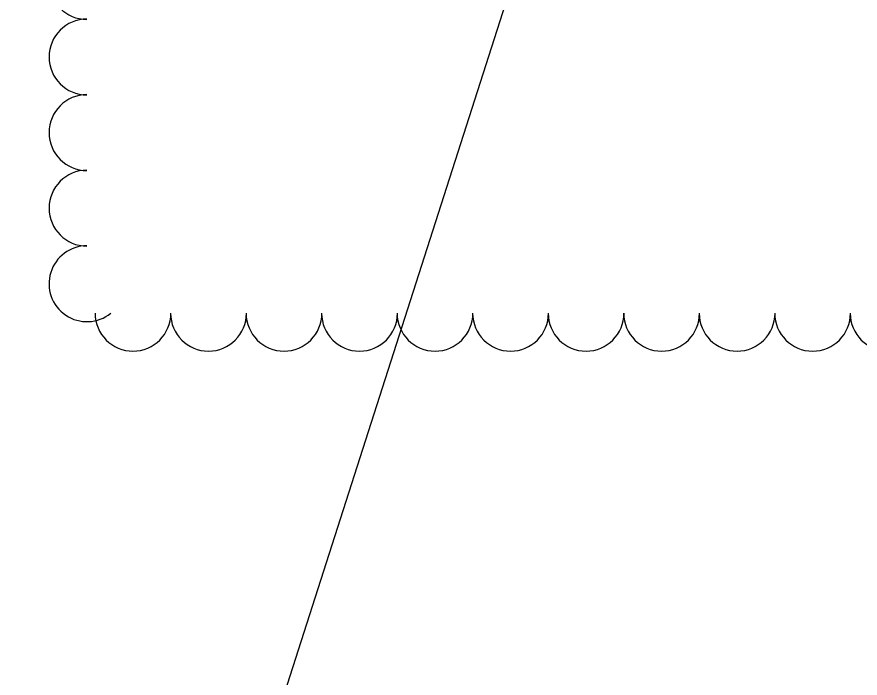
# Model space of a CAD drawing. Header units: millimetres. Extents: x -37020 to 35906, y -101 to 52234.
# Drawn here: x -171.53 to -149.29, y 293.74 to 311.16 of the extents above; entities that cross this region are included whole.
import ezdxf

# ---------------------------------------------------------------- set-up
doc = ezdxf.new("R2010")
doc.units = ezdxf.units.MM
doc.layers.add('CATENARIA APAGAR', color=240, linetype='Continuous')
doc.layers.add('R11', color=240, linetype='Continuous')

# ---------------------------------------------------------------- blocks, each defined once
blk = doc.blocks.new('*U251')
at = {"layer": 'R11', "color": 0, "linetype": 'ByBlock', "lineweight": -2, "transparency": 16777216}
for centre, start, end in [((-91.713, -13.051), 90, 270), ((-91.713, -15.042), 90, 270), ((-91.713, -17.034), 90, 270), ((-91.713, -19.025), 90, 270), ((-91.713, -21.016), 90, 309.016), ((-90.499, -21.793), 180, 0), ((-88.507, -21.793), 180, 0), ((-86.516, -21.793), 180, 0), ((-84.525, -21.793), 180, 0), ((-82.533, -21.793), 180, 0), ((-80.542, -21.793), 180, 0), ((-78.551, -21.793), 180, 0), ((-76.559, -21.793), 180, 0), ((-74.568, -21.793), 180, 0), ((-72.577, -21.793), 180, 0), ((-70.585, -21.793), 180, 0)]:
    blk.add_arc(centre, 1, start, end, dxfattribs=at)

msp = doc.modelspace()

# ---------------------------------------------------------------- linework, layer by layer
at = {"layer": 'CATENARIA APAGAR', "color": 241, "linetype": 'Continuous', "elevation": -20.7852}
msp.add_lwpolyline([(-155.9846, 319.8044), (-184.3465, 231.4289)], dxfattribs=at)

# ---------------------------------------------------------------- block references
at = {"layer": 'R11'}
msp.add_blockref('*U251', (-77.9652, 325.1485), dxfattribs=at)

doc.saveas('drawing.dxf')
